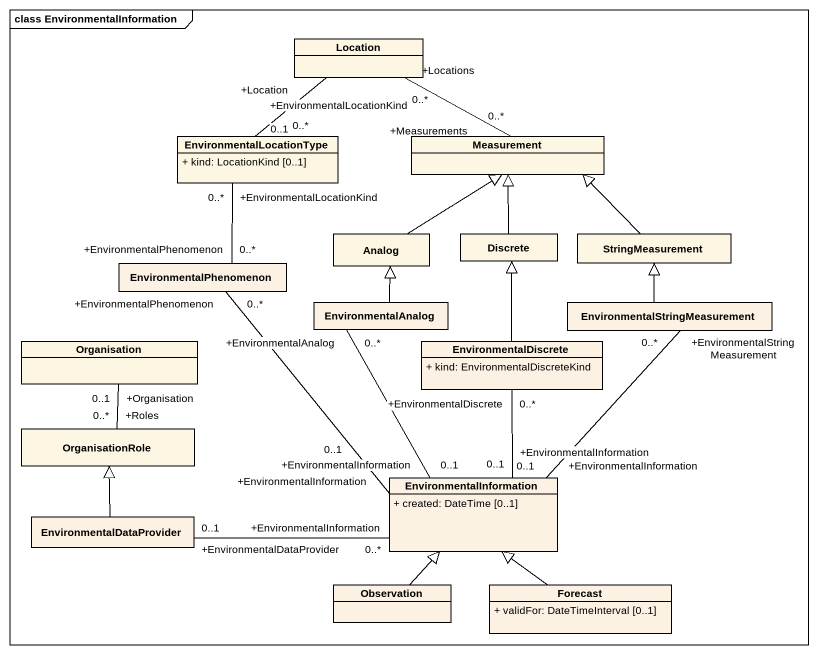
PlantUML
@startuml
mainframe class EnvironmentalInformation
hide circle
hide empty members
skinparam classAttributeIconSize 0
class Location
class EnvironmentalLocationType {
  + kind: LocationKind [0..1]
}
class Measurement
class Analog
class Discrete
class StringMeasurement
class EnvironmentalPhenomenon #FCF2E3
class EnvironmentalAnalog #FCF2E3
class "EnvironmentalStringMeasurement" as EnvironmentalStringMeasureme #FCF2E3
class Organisation
class EnvironmentalDiscrete #FCF2E3 {
  + kind: EnvironmentalDiscreteKind
}
class OrganisationRole
class EnvironmentalInformation #FCF2E3 {
  + created: DateTime [0..1]
}
class EnvironmentalDataProvider #FCF2E3
class Observation #FCF2E3
class Forecast #FCF2E3 {
  + validFor: DateTimeInterval [0..1]
}
Location "+Locations\n0..*" -- "+Measurements\n0..*" Measurement
EnvironmentalLocationType "+EnvironmentalLocationKind\n0..*" -up- "+Location\n0..1" Location
Analog -up-|> Measurement
Discrete -up-|> Measurement
StringMeasurement -up-|> Measurement
EnvironmentalPhenomenon "+EnvironmentalPhenomenon\n0..*" -up- "+EnvironmentalLocationKind\n0..*" EnvironmentalLocationType
EnvironmentalPhenomenon "+EnvironmentalPhenomenon\n0..*" -- "+EnvironmentalInformation\n0..1" EnvironmentalInformation
EnvironmentalAnalog -up-|> Analog
EnvironmentalAnalog "+EnvironmentalAnalog\n0..*" -- "+EnvironmentalInformation\n0..1" EnvironmentalInformation
EnvironmentalStringMeasureme -up-|> StringMeasurement
EnvironmentalStringMeasureme "+EnvironmentalStringMeasurement\n0..*" -- "+EnvironmentalInformation\n0..1" EnvironmentalInformation
EnvironmentalDiscrete -up-|> Discrete
EnvironmentalDiscrete "+EnvironmentalDiscrete\n0..*" -- "+EnvironmentalInformation\n0..1" EnvironmentalInformation
OrganisationRole "+Roles\n0..*" -up- "+Organisation\n0..1" Organisation
EnvironmentalInformation "+EnvironmentalInformation\n0..*" -left- "+EnvironmentalDataProvider\n0..1" EnvironmentalDataProvider
EnvironmentalDataProvider -up-|> OrganisationRole
Observation -up-|> EnvironmentalInformation
Forecast -up-|> EnvironmentalInformation
@enduml
